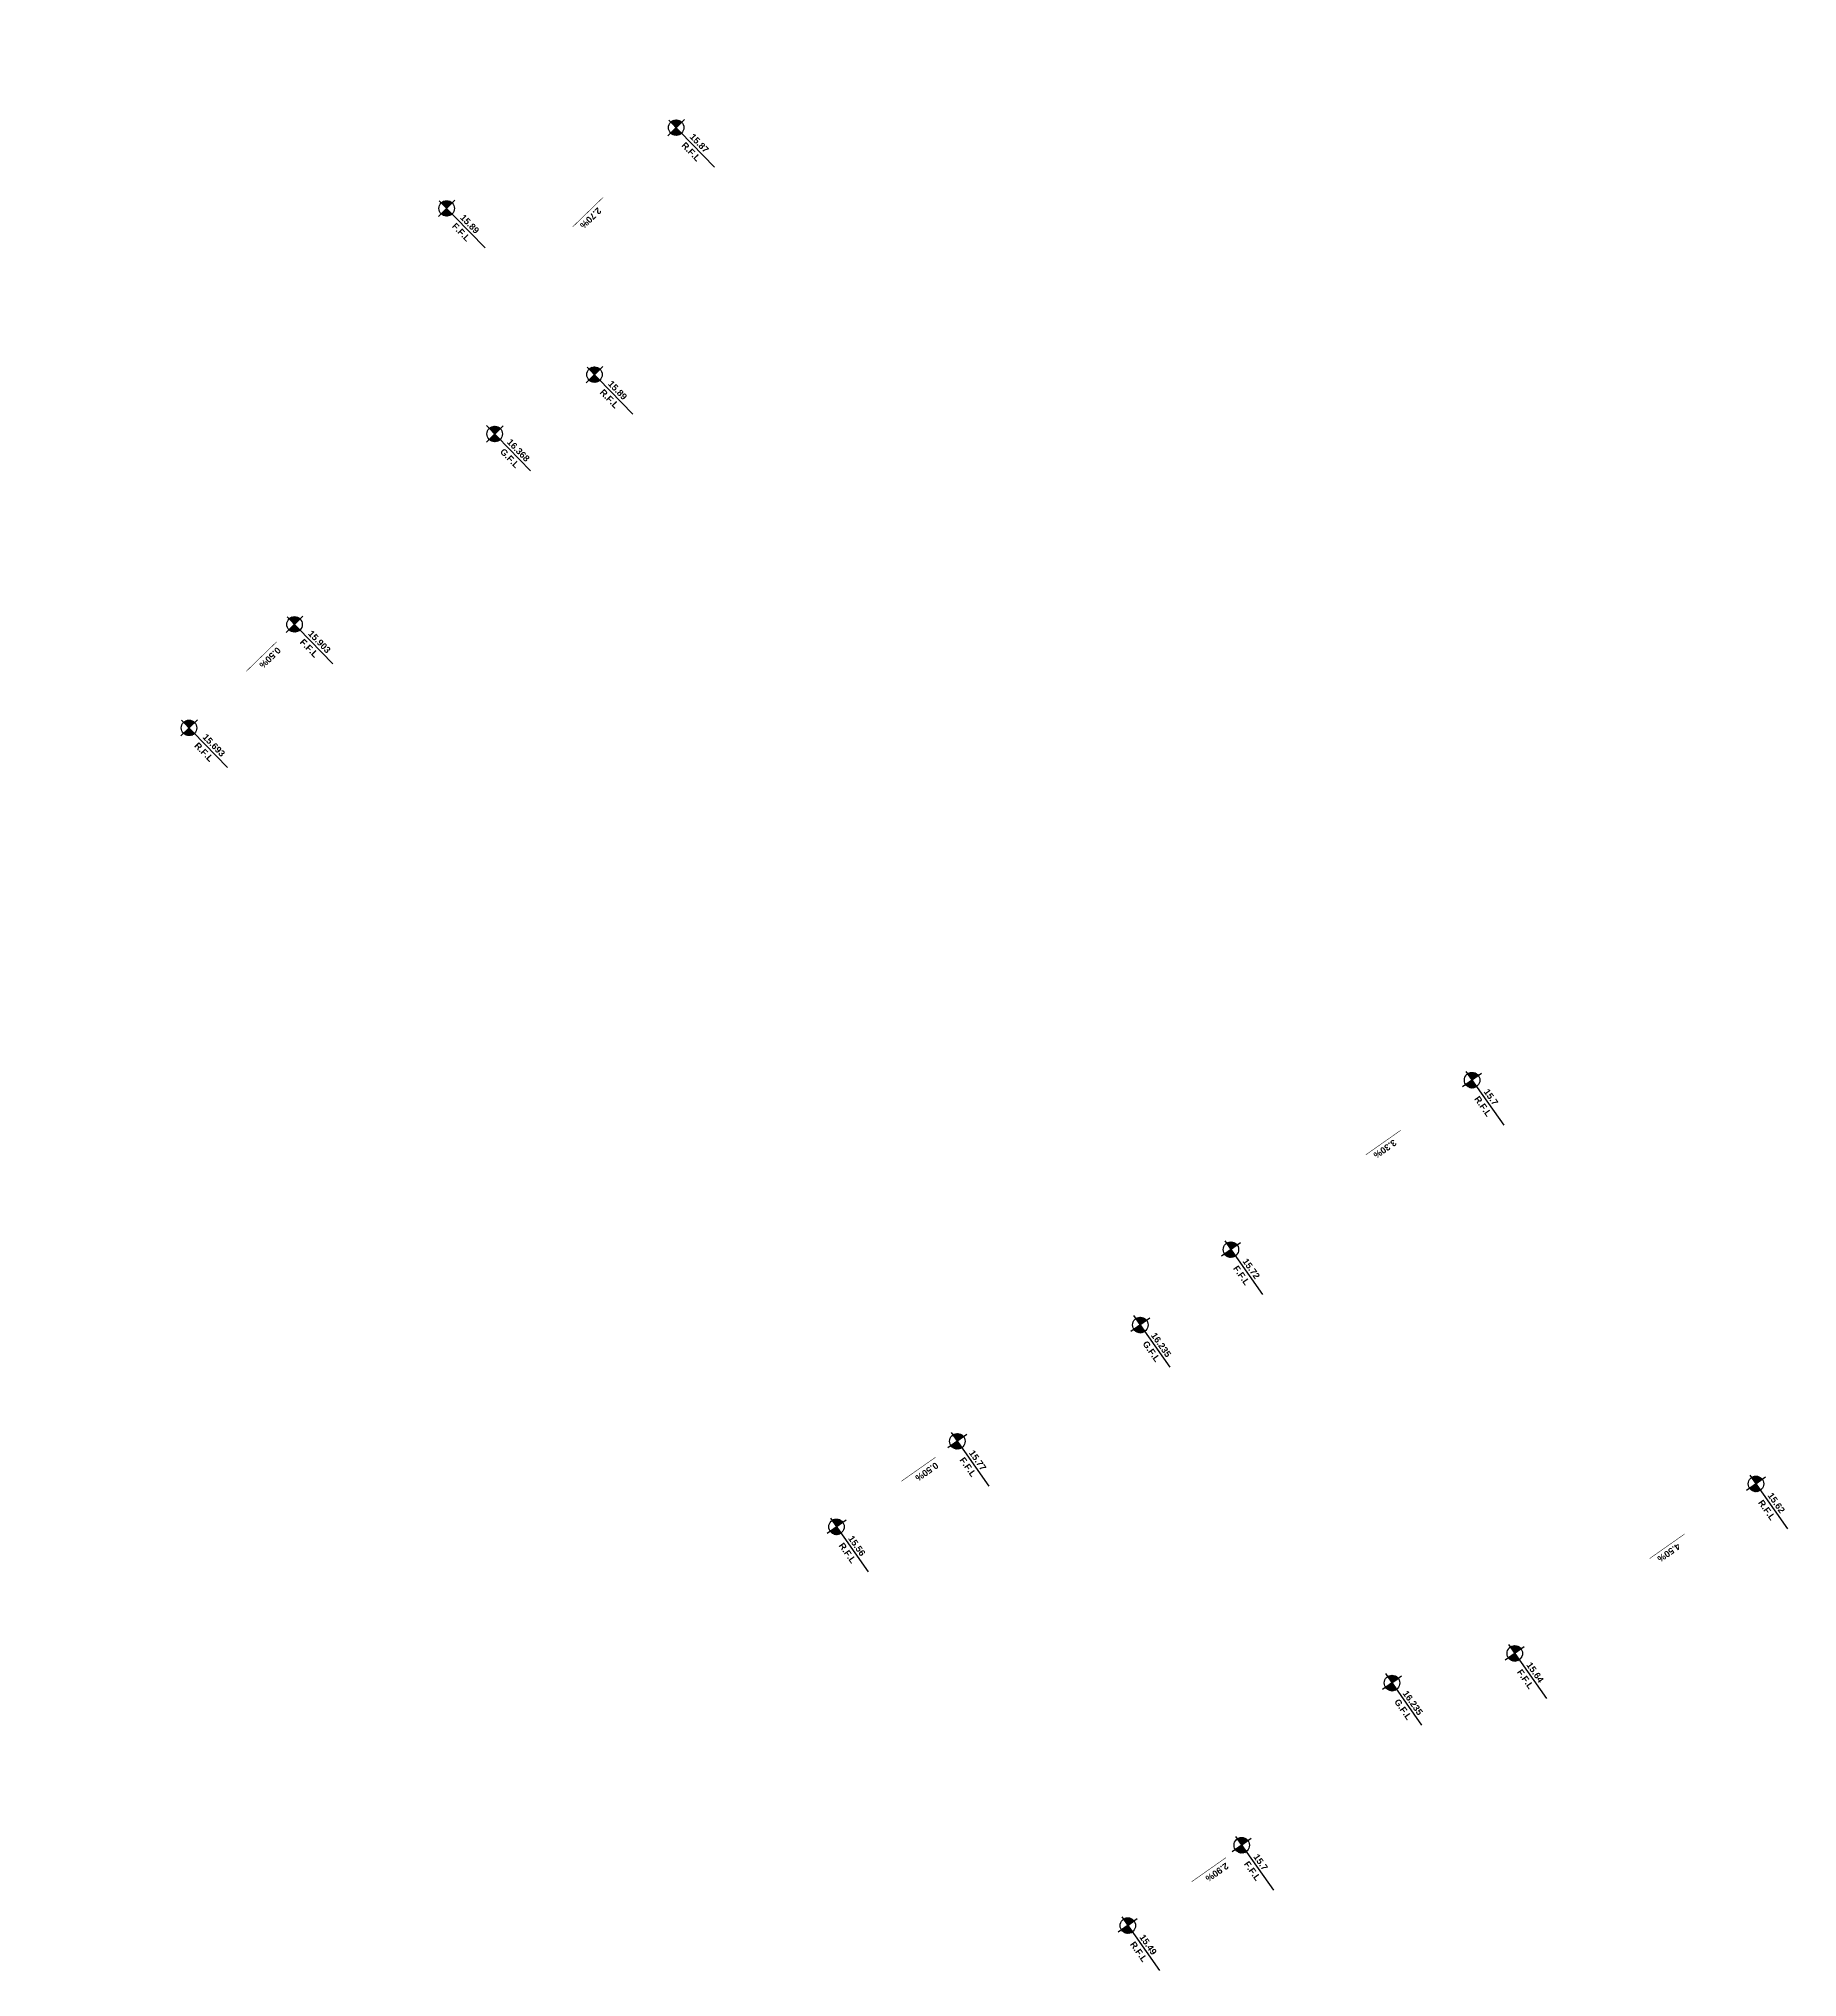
# Model space of a CAD drawing. Extents: x 406735 to 407516, y 2905844 to 2906372.
# Drawn here: x 407379.4 to 407447.7, y 2906187.6 to 2906262.8 of the extents above; entities that cross this region are included whole.
import ezdxf
from ezdxf.enums import TextEntityAlignment as Align

# ---------------------------------------------------------------- set-up
doc = ezdxf.new("R2010")
doc.units = 0
doc.layers.add('L-ANNO-TEXT', color=50, linetype='Continuous')
doc.styles.add('DIM-2_$0$DIM&GRADING 44$0$EN-SB', font='swissb.ttf')
pattern_1 = [(270, (-3.503584, 30.61439), (0.01875, -2e-18), [])]
pattern_2 = [(270, (-7.463104, 22.042889), (0.01875, -2e-18), [])]
pattern_3 = [(270, (-6e-11, 6.555696), (0.01875, -2e-18), [])]
pattern_4 = [(270, (0.027453, 0.820102), (0.01875, -2e-18), [])]
pattern_5 = [(270, (0.11373, 17.277244), (0.01875, -2e-18), [])]
pattern_6 = [(270, (1.161896, 21.658247), (0.01875, -2e-18), [])]
pattern_7 = [(270, (0, 30.090276), (0.01875, -2e-18), [])]
pattern_8 = [(270, (0, 18.650001), (0.01875, -2e-18), [])]
pattern_9 = [(270, (3e-10, 5.7), (0.01875, -2e-18), [])]
pattern_10 = [(270, (0.008634, 0.28893), (0.01875, -2e-18), [])]
pattern_11 = [(270, (-1.797784, 14.09182), (0.01875, -2e-18), [])]
pattern_12 = [(270, (-0.01875, 5.687249), (0.01875, -2e-18), [])]
pattern_13 = [(270, (0, -0.057317), (0.01875, -2e-18), [])]
pattern_14 = [(270, (0.37089, 14.09182), (0.01875, -2e-18), [])]

# ---------------------------------------------------------------- blocks, each defined once
blk = doc.blocks.new('*U58')
h = blk.add_hatch()
h.set_pattern_fill('ANSI31', color=256, scale=0.15, angle=225, style=0)
h.set_pattern_definition(pattern_1)
edge = h.paths.add_edge_path()
edge.add_line((-3.804, 30.614), (-3.504, 30.614))
edge.add_line((-3.504, 30.614), (-3.504, 30.914))
edge.add_ellipse((-3.504, 30.614), major_axis=(-0.212, -0.212), ratio=1, start_angle=225, end_angle=315)
h = blk.add_hatch()
h.set_pattern_fill('ANSI31', color=256, scale=0.15, angle=225, style=0)
h.set_pattern_definition(pattern_1)
edge = h.paths.add_edge_path()
edge.add_ellipse((-3.504, 30.614), major_axis=(-0.212, -0.212), ratio=1, start_angle=45, end_angle=135)
edge.add_line((-3.204, 30.614), (-3.504, 30.614))
edge.add_line((-3.504, 30.614), (-3.504, 30.314))
h = blk.add_hatch()
h.set_pattern_fill('ANSI31', color=256, scale=0.15, angle=225, style=0)
h.set_pattern_definition(pattern_2)
edge = h.paths.add_edge_path()
edge.add_line((-7.763, 22.043), (-7.463, 22.043))
edge.add_line((-7.463, 22.043), (-7.463, 22.343))
edge.add_ellipse((-7.463, 22.043), major_axis=(-0.212, -0.212), ratio=1, start_angle=225, end_angle=315)
h = blk.add_hatch()
h.set_pattern_fill('ANSI31', color=256, scale=0.15, angle=225, style=0)
h.set_pattern_definition(pattern_2)
edge = h.paths.add_edge_path()
edge.add_ellipse((-7.463, 22.043), major_axis=(-0.212, -0.212), ratio=1, start_angle=45, end_angle=135)
edge.add_line((-7.163, 22.043), (-7.463, 22.043))
edge.add_line((-7.463, 22.043), (-7.463, 21.743))
h = blk.add_hatch()
h.set_pattern_fill('ANSI31', color=256, scale=0.15, angle=225, style=0)
h.set_pattern_definition(pattern_6)
edge = h.paths.add_edge_path()
edge.add_line((0.862, 21.658), (1.162, 21.658))
edge.add_line((1.162, 21.658), (1.162, 21.958))
edge.add_ellipse((1.162, 21.658), major_axis=(-0.212, -0.212), ratio=1, start_angle=225, end_angle=315)
h = blk.add_hatch()
h.set_pattern_fill('ANSI31', color=256, scale=0.15, angle=225, style=0)
h.set_pattern_definition(pattern_6)
edge = h.paths.add_edge_path()
edge.add_ellipse((1.162, 21.658), major_axis=(-0.212, -0.212), ratio=1, start_angle=45, end_angle=135)
edge.add_line((1.462, 21.658), (1.162, 21.658))
edge.add_line((1.162, 21.658), (1.162, 21.358))
h = blk.add_hatch()
h.set_pattern_fill('ANSI31', color=256, scale=0.15, angle=225, style=0)
h.set_pattern_definition(pattern_5)
edge = h.paths.add_edge_path()
edge.add_line((-0.186, 17.277), (0.114, 17.277))
edge.add_line((0.114, 17.277), (0.114, 17.577))
edge.add_ellipse((0.114, 17.277), major_axis=(-0.212, -0.212), ratio=1, start_angle=225, end_angle=315)
h = blk.add_hatch()
h.set_pattern_fill('ANSI31', color=256, scale=0.15, angle=225, style=0)
h.set_pattern_definition(pattern_5)
edge = h.paths.add_edge_path()
edge.add_ellipse((0.114, 17.277), major_axis=(-0.212, -0.212), ratio=1, start_angle=45, end_angle=135)
edge.add_line((0.414, 17.277), (0.114, 17.277))
edge.add_line((0.114, 17.277), (0.114, 16.977))
h = blk.add_hatch()
h.set_pattern_fill('ANSI31', color=256, scale=0.15, angle=225, style=0)
h.set_pattern_definition(pattern_3)
edge = h.paths.add_edge_path()
edge.add_line((-0.3, 6.556), (0, 6.556))
edge.add_line((0, 6.556), (0, 6.856))
edge.add_ellipse((0, 6.556), major_axis=(-0.212, -0.212), ratio=1, start_angle=225, end_angle=315)
h = blk.add_hatch()
h.set_pattern_fill('ANSI31', color=256, scale=0.15, angle=225, style=0)
h.set_pattern_definition(pattern_3)
edge = h.paths.add_edge_path()
edge.add_ellipse((0, 6.556), major_axis=(-0.212, -0.212), ratio=1, start_angle=45, end_angle=135)
edge.add_line((0.3, 6.556), (0, 6.556))
edge.add_line((0, 6.556), (0, 6.256))
h = blk.add_hatch()
h.set_pattern_fill('ANSI31', color=256, scale=0.15, angle=225, style=0)
h.set_pattern_definition(pattern_4)
edge = h.paths.add_edge_path()
edge.add_line((-0.273, 0.82), (0.027, 0.82))
edge.add_line((0.027, 0.82), (0.027, 1.12))
edge.add_ellipse((0.027, 0.82), major_axis=(-0.212, -0.212), ratio=1, start_angle=225, end_angle=315)
h = blk.add_hatch()
h.set_pattern_fill('ANSI31', color=256, scale=0.15, angle=225, style=0)
h.set_pattern_definition(pattern_4)
edge = h.paths.add_edge_path()
edge.add_ellipse((0.027, 0.82), major_axis=(-0.212, -0.212), ratio=1, start_angle=45, end_angle=135)
edge.add_line((0.327, 0.82), (0.027, 0.82))
edge.add_line((0.027, 0.82), (0.027, 0.52))
for p, q in [((-3.504, 31.064, 0), (-3.504, 30.164, 0)), ((-3.916, 30.614, 0), (-1.369, 30.614, 0)), ((-7.876, 22.043, 0), (-5.328, 22.043, 0)), ((-7.463, 22.493, 0), (-7.463, 21.593, 0)), ((1.162, 22.108, 0), (1.162, 21.208, 0)), ((0.749, 21.658, 0), (3.297, 21.658, 0)), ((0.114, 17.727, 0), (0.114, 16.827, 0)), ((-0.336, 17.277, 0), (2.108, 17.277, 0)), ((0, 7.006, 0), (0, 6.106, 0)), ((-0.413, 6.556, 0), (2.135, 6.556, 0)), ((-0.385, 0.82, 0), (2.162, 0.82, 0)), ((0.027, 1.27, 0), (0.027, 0.37, 0))]:
    blk.add_line(p, q)
at = {"elevation": 0}
for points in [[(-3.54, 25.054, 0.02, 0.02, 0), (-3.54, 26.341, 0.1, 0, 0), (-3.54, 26.725, 0, 0, 0)], [(0, 5.583, 0.02, 0.02, 0), (0, 4.296, 0.1, 0, 0), (0, 3.912, 0, 0, 0)]]:
    blk.add_lwpolyline(points, format="xyseb", dxfattribs=at)
for centre in [(-3.504, 30.614, 0), (-7.463, 22.043, 0), (1.162, 21.658, 0), (0.114, 17.277, 0), (0, 6.556, 0), (0.027, 0.82, 0)]:
    blk.add_circle(centre, 0.3)
at = {"layer": 'L-ANNO-TEXT', "char_height": 0.25, "attachment_point": 1, "style": 'DIM-2_$0$DIM&GRADING 44$0$EN-SB'}
for s, insert in [('R.F.L', (-2.865, 30.503)), ('F.F.L', (-6.824, 21.932)), ('R.F.L', (1.801, 21.547)), ('G.F.L', (0.752, 17.166)), ('F.F.L', (0.639, 6.445)), ('R.F.L', (0.666, 0.709))]:
    blk.add_mtext_dynamic_manual_height_columns(s, width=0.67373, gutter_width=12.5, heights=[0], dxfattribs=dict(at, insert=insert))
at = {"layer": 'L-ANNO-TEXT', "style": 'DIM-2_$0$DIM&GRADING 44$0$EN-SB'}
for tag, p in [('L7', (-2.881, 30.711, 0)), ('L6', (-6.841, 22.14, 0)), ('DUP_B_D', (1.784, 21.755, 0)), ('L2', (0.622, 6.653, 0)), ('L1', (0.65, 0.917, 0))]:
    blk.add_attdef(tag, p, '', height=0.25, rotation=360, dxfattribs=at)
for tag, p in [('L5', (-3.42, 25.294, 0)), ('L3', (0.142, 4.478, 0))]:
    blk.add_attdef(tag, text='', height=0.25, rotation=270, dxfattribs=at).set_placement(p, align=Align.RIGHT)
at = {"layer": 'L-ANNO-TEXT', "style": 'DIM-2_$0$DIM&GRADING 44$0$EN-SB', "flags": 8}
blk.add_attdef('L4', (0.675, 17.37, 0), '', height=0.25, rotation=0, dxfattribs=at)
blk = doc.blocks.new('*U57')
h = blk.add_hatch()
h.set_pattern_fill('ANSI31', color=256, scale=0.15, angle=225, style=0)
h.set_pattern_definition(pattern_7)
edge = h.paths.add_edge_path()
edge.add_line((-0.3, 30.09), (0, 30.09))
edge.add_line((0, 30.09), (0, 30.39))
edge.add_ellipse((0, 30.09), major_axis=(-0.212, -0.212), ratio=1, start_angle=225, end_angle=315)
h = blk.add_hatch()
h.set_pattern_fill('ANSI31', color=256, scale=0.15, angle=225, style=0)
h.set_pattern_definition(pattern_7)
edge = h.paths.add_edge_path()
edge.add_ellipse((0, 30.09), major_axis=(-0.212, -0.212), ratio=1, start_angle=45, end_angle=135)
edge.add_line((0.3, 30.09), (0, 30.09))
edge.add_line((0, 30.09), (0, 29.79))
h = blk.add_hatch()
h.set_pattern_fill('ANSI31', color=256, scale=0.15, angle=225, style=0)
h.set_pattern_definition(pattern_8)
edge = h.paths.add_edge_path()
edge.add_line((-0.3, 18.65), (0, 18.65))
edge.add_line((0, 18.65), (0, 18.95))
edge.add_ellipse((0, 18.65), major_axis=(-0.212, -0.212), ratio=1, start_angle=225, end_angle=315)
h = blk.add_hatch()
h.set_pattern_fill('ANSI31', color=256, scale=0.15, angle=225, style=0)
h.set_pattern_definition(pattern_8)
edge = h.paths.add_edge_path()
edge.add_ellipse((0, 18.65), major_axis=(-0.212, -0.212), ratio=1, start_angle=45, end_angle=135)
edge.add_line((0.3, 18.65), (0, 18.65))
edge.add_line((0, 18.65), (0, 18.35))
h = blk.add_hatch()
h.set_pattern_fill('ANSI31', color=256, scale=0.15, angle=225, style=0)
h.set_pattern_definition(pattern_11)
edge = h.paths.add_edge_path()
edge.add_line((-2.098, 14.092), (-1.798, 14.092))
edge.add_line((-1.798, 14.092), (-1.798, 14.392))
edge.add_ellipse((-1.798, 14.092), major_axis=(-0.212, -0.212), ratio=1, start_angle=225, end_angle=315)
h = blk.add_hatch()
h.set_pattern_fill('ANSI31', color=256, scale=0.15, angle=225, style=0)
h.set_pattern_definition(pattern_11)
edge = h.paths.add_edge_path()
edge.add_ellipse((-1.798, 14.092), major_axis=(-0.212, -0.212), ratio=1, start_angle=45, end_angle=135)
edge.add_line((-1.498, 14.092), (-1.798, 14.092))
edge.add_line((-1.798, 14.092), (-1.798, 13.792))
h = blk.add_hatch()
h.set_pattern_fill('ANSI31', color=256, scale=0.15, angle=225, style=0)
h.set_pattern_definition(pattern_9)
edge = h.paths.add_edge_path()
edge.add_line((-0.3, 5.7), (0, 5.7))
edge.add_line((0, 5.7), (0, 6))
edge.add_ellipse((0, 5.7), major_axis=(-0.212, -0.212), ratio=1, start_angle=225, end_angle=315)
h = blk.add_hatch()
h.set_pattern_fill('ANSI31', color=256, scale=0.15, angle=225, style=0)
h.set_pattern_definition(pattern_9)
edge = h.paths.add_edge_path()
edge.add_ellipse((0, 5.7), major_axis=(-0.212, -0.212), ratio=1, start_angle=45, end_angle=135)
edge.add_line((0.3, 5.7), (0, 5.7))
edge.add_line((0, 5.7), (0, 5.4))
h = blk.add_hatch()
h.set_pattern_fill('ANSI31', color=256, scale=0.15, angle=225, style=0)
h.set_pattern_definition(pattern_10)
edge = h.paths.add_edge_path()
edge.add_line((-0.291, 0.289), (0.009, 0.289))
edge.add_line((0.009, 0.289), (0.009, 0.589))
edge.add_ellipse((0.009, 0.289), major_axis=(-0.212, -0.212), ratio=1, start_angle=225, end_angle=315)
h = blk.add_hatch()
h.set_pattern_fill('ANSI31', color=256, scale=0.15, angle=225, style=0)
h.set_pattern_definition(pattern_10)
edge = h.paths.add_edge_path()
edge.add_ellipse((0.009, 0.289), major_axis=(-0.212, -0.212), ratio=1, start_angle=45, end_angle=135)
edge.add_line((0.309, 0.289), (0.009, 0.289))
edge.add_line((0.009, 0.289), (0.009, -0.011))
for p, q in [((0, 30.54, 0), (0, 29.64, 0)), ((-0.413, 30.09, 0), (2.135, 30.09, 0)), ((0, 19.1, 0), (0, 18.2, 0)), ((-0.413, 18.65, 0), (2.135, 18.65, 0)), ((-1.798, 14.542, 0), (-1.798, 13.642, 0)), ((-2.248, 14.092, 0), (0.197, 14.092, 0)), ((0, 6.15, 0), (0, 5.25, 0)), ((-0.413, 5.7, 0), (2.135, 5.7, 0)), ((-0.404, 0.289, 0), (2.144, 0.289, 0)), ((0.009, 0.739, 0), (0.009, -0.161, 0))]:
    blk.add_line(p, q)
at = {"elevation": 0}
for points in [[(0, 25.054, 0.02, 0.02, 0), (0, 26.341, 0.1, 0, 0), (0, 26.725, 0, 0, 0)], [(0.042, 4.922, 0.02, 0.02, 0), (0.042, 3.635, 0.1, 0, 0), (0.042, 3.251, 0, 0, 0)]]:
    blk.add_lwpolyline(points, format="xyseb", dxfattribs=at)
for centre in [(0, 30.09, 0), (0, 18.65, 0), (-1.798, 14.092, 0), (0, 5.7, 0), (0.009, 0.289, 0)]:
    blk.add_circle(centre, 0.3)
at = {"layer": 'L-ANNO-TEXT', "char_height": 0.25, "attachment_point": 1, "style": 'DIM-2_$0$DIM&GRADING 44$0$EN-SB'}
for s, insert in [('R.F.L', (0.639, 29.979)), ('F.F.L', (0.639, 18.539)), ('G.F.L', (-1.159, 13.981)), ('F.F.L', (0.639, 5.589)), ('R.F.L', (0.647, 0.178))]:
    blk.add_mtext_dynamic_manual_height_columns(s, width=0.67373, gutter_width=12.5, heights=[0], dxfattribs=dict(at, insert=insert))
at = {"layer": 'L-ANNO-TEXT', "style": 'DIM-2_$0$DIM&GRADING 44$0$EN-SB'}
for tag, p in [('L7', (0.622, 30.187, 0)), ('L6', (0.622, 18.747, 0)), ('L2', (0.622, 5.797, 0)), ('L1', (0.631, 0.386, 0))]:
    blk.add_attdef(tag, p, '', height=0.25, rotation=360, dxfattribs=at)
for tag, p in [('L5', (0.12, 25.294, 0)), ('L3', (0.184, 3.817, 0))]:
    blk.add_attdef(tag, text='', height=0.25, rotation=270, dxfattribs=at).set_placement(p, align=Align.RIGHT)
at = {"layer": 'L-ANNO-TEXT', "style": 'DIM-2_$0$DIM&GRADING 44$0$EN-SB', "flags": 8}
blk.add_attdef('L4', (-1.237, 14.184, 0), '', height=0.25, rotation=0, dxfattribs=at)
blk = doc.blocks.new('*U56')
h = blk.add_hatch()
h.set_pattern_fill('ANSI31', color=256, scale=0.15, angle=225, style=0)
h.set_pattern_definition(pattern_7)
edge = h.paths.add_edge_path()
edge.add_line((-0.3, 30.09), (0, 30.09))
edge.add_line((0, 30.09), (0, 30.39))
edge.add_ellipse((0, 30.09), major_axis=(-0.212, -0.212), ratio=1, start_angle=225, end_angle=315)
h = blk.add_hatch()
h.set_pattern_fill('ANSI31', color=256, scale=0.15, angle=225, style=0)
h.set_pattern_definition(pattern_7)
edge = h.paths.add_edge_path()
edge.add_ellipse((0, 30.09), major_axis=(-0.212, -0.212), ratio=1, start_angle=45, end_angle=135)
edge.add_line((0.3, 30.09), (0, 30.09))
edge.add_line((0, 30.09), (0, 29.79))
h = blk.add_hatch()
h.set_pattern_fill('ANSI31', color=256, scale=0.15, angle=225, style=0)
h.set_pattern_definition(pattern_8)
edge = h.paths.add_edge_path()
edge.add_line((-0.3, 18.65), (0, 18.65))
edge.add_line((0, 18.65), (0, 18.95))
edge.add_ellipse((0, 18.65), major_axis=(-0.212, -0.212), ratio=1, start_angle=225, end_angle=315)
h = blk.add_hatch()
h.set_pattern_fill('ANSI31', color=256, scale=0.15, angle=225, style=0)
h.set_pattern_definition(pattern_8)
edge = h.paths.add_edge_path()
edge.add_ellipse((0, 18.65), major_axis=(-0.212, -0.212), ratio=1, start_angle=45, end_angle=135)
edge.add_line((0.3, 18.65), (0, 18.65))
edge.add_line((0, 18.65), (0, 18.35))
h = blk.add_hatch()
h.set_pattern_fill('ANSI31', color=256, scale=0.15, angle=225, style=0)
h.set_pattern_definition(pattern_14)
edge = h.paths.add_edge_path()
edge.add_line((0.071, 14.092), (0.371, 14.092))
edge.add_line((0.371, 14.092), (0.371, 14.392))
edge.add_ellipse((0.371, 14.092), major_axis=(-0.212, -0.212), ratio=1, start_angle=225, end_angle=315)
h = blk.add_hatch()
h.set_pattern_fill('ANSI31', color=256, scale=0.15, angle=225, style=0)
h.set_pattern_definition(pattern_14)
edge = h.paths.add_edge_path()
edge.add_ellipse((0.371, 14.092), major_axis=(-0.212, -0.212), ratio=1, start_angle=45, end_angle=135)
edge.add_line((0.671, 14.092), (0.371, 14.092))
edge.add_line((0.371, 14.092), (0.371, 13.792))
h = blk.add_hatch()
h.set_pattern_fill('ANSI31', color=256, scale=0.15, angle=225, style=0)
h.set_pattern_definition(pattern_12)
edge = h.paths.add_edge_path()
edge.add_line((-0.319, 5.687), (-0.019, 5.687))
edge.add_line((-0.019, 5.687), (-0.019, 5.987))
edge.add_ellipse((-0.019, 5.687), major_axis=(-0.212, -0.212), ratio=1, start_angle=225, end_angle=315)
h = blk.add_hatch()
h.set_pattern_fill('ANSI31', color=256, scale=0.15, angle=225, style=0)
h.set_pattern_definition(pattern_12)
edge = h.paths.add_edge_path()
edge.add_ellipse((-0.019, 5.687), major_axis=(-0.212, -0.212), ratio=1, start_angle=45, end_angle=135)
edge.add_line((0.281, 5.687), (-0.019, 5.687))
edge.add_line((-0.019, 5.687), (-0.019, 5.387))
h = blk.add_hatch()
h.set_pattern_fill('ANSI31', color=256, scale=0.15, angle=225, style=0)
h.set_pattern_definition(pattern_13)
edge = h.paths.add_edge_path()
edge.add_line((-0.3, -0.057), (0, -0.057))
edge.add_line((0, -0.057), (0, 0.243))
edge.add_ellipse((0, -0.057), major_axis=(-0.212, -0.212), ratio=1, start_angle=225, end_angle=315)
h = blk.add_hatch()
h.set_pattern_fill('ANSI31', color=256, scale=0.15, angle=225, style=0)
h.set_pattern_definition(pattern_13)
edge = h.paths.add_edge_path()
edge.add_ellipse((0, -0.057), major_axis=(-0.212, -0.212), ratio=1, start_angle=45, end_angle=135)
edge.add_line((0.3, -0.057), (0, -0.057))
edge.add_line((0, -0.057), (0, -0.357))
for p, q in [((0, 30.54, 0), (0, 29.64, 0)), ((-0.413, 30.09, 0), (2.135, 30.09, 0)), ((0, 19.1, 0), (0, 18.2, 0)), ((-0.413, 18.65, 0), (2.135, 18.65, 0)), ((0.371, 14.542, 0), (0.371, 13.642, 0)), ((-0.079, 14.092, 0), (2.366, 14.092, 0)), ((-0.019, 6.137, 0), (-0.019, 5.237, 0)), ((-0.431, 5.687, 0), (2.116, 5.687, 0)), ((0, 0.393, 0), (0, -0.507, 0)), ((-0.413, -0.057, 0), (2.135, -0.057, 0))]:
    blk.add_line(p, q)
at = {"elevation": 0}
for points in [[(0, 25.054, 0.02, 0.02, 0), (0, 26.341, 0.1, 0, 0), (0, 26.725, 0, 0, 0)], [(0.002, 4.649, 0.02, 0.02, 0), (0.002, 3.362, 0.1, 0, 0), (0.002, 2.978, 0, 0, 0)]]:
    blk.add_lwpolyline(points, format="xyseb", dxfattribs=at)
for centre in [(0, 30.09, 0), (0, 18.65, 0), (0.371, 14.092, 0), (-0.019, 5.687, 0), (0, -0.057, 0)]:
    blk.add_circle(centre, 0.3)
at = {"layer": 'L-ANNO-TEXT', "char_height": 0.25, "attachment_point": 1, "style": 'DIM-2_$0$DIM&GRADING 44$0$EN-SB'}
for s, insert in [('R.F.L', (0.639, 29.979)), ('F.F.L', (0.639, 18.539)), ('G.F.L', (1.01, 13.981)), ('F.F.L', (0.62, 5.576)), ('R.F.L', (0.639, -0.168))]:
    blk.add_mtext_dynamic_manual_height_columns(s, width=0.67373, gutter_width=12.5, heights=[0], dxfattribs=dict(at, insert=insert))
at = {"layer": 'L-ANNO-TEXT', "style": 'DIM-2_$0$DIM&GRADING 44$0$EN-SB'}
for tag, p in [('L7', (0.622, 30.187, 0)), ('L6', (0.622, 18.747, 0)), ('L2', (0.604, 5.784, 0)), ('L1', (0.622, 0.04, 0))]:
    blk.add_attdef(tag, p, '', height=0.25, rotation=360, dxfattribs=at)
for tag, p in [('L5', (0.12, 25.294, 0)), ('L3', (0.144, 3.544, 0))]:
    blk.add_attdef(tag, text='', height=0.25, rotation=270, dxfattribs=at).set_placement(p, align=Align.RIGHT)
at = {"layer": 'L-ANNO-TEXT', "style": 'DIM-2_$0$DIM&GRADING 44$0$EN-SB', "flags": 8}
blk.add_attdef('L4', (0.932, 14.184, 0), '', height=0.25, rotation=0, dxfattribs=at)

msp = doc.modelspace()

# ---------------------------------------------------------------- block references
ref = msp.add_blockref('*U58', (407384.653, 2906235.523), dxfattribs=dict(rotation=314.1896451568628))
ref.add_attrib('L5', '2.70%', dxfattribs={"layer": 'L-ANNO-TEXT', "height": 0.25, "rotation": 224.18965, "style": 'DIM-2_$0$DIM&GRADING 44$0$EN-SB', "flags": 8}).set_placement((407400.405, 2906255.606, 0), align=Align.RIGHT)
ref.add_attrib('L1', '15.693', (407385.763, 2906235.697, 0), dxfattribs={"layer": 'L-ANNO-TEXT', "height": 0.25, "rotation": 314.18964, "style": 'DIM-2_$0$DIM&GRADING 44$0$EN-SB'})
ref.add_attrib('L2', '15.903', (407389.857, 2906239.714, 0), dxfattribs={"layer": 'L-ANNO-TEXT', "height": 0.25, "rotation": 314.18964, "style": 'DIM-2_$0$DIM&GRADING 44$0$EN-SB'})
ref.add_attrib('L4', '16.368', (407397.578, 2906247.147, 0), dxfattribs={"layer": 'L-ANNO-TEXT', "height": 0.25, "rotation": 314.18965, "style": 'DIM-2_$0$DIM&GRADING 44$0$EN-SB'})
ref.add_attrib('L3', '0.50%', dxfattribs={"layer": 'L-ANNO-TEXT', "height": 0.25, "rotation": 224.18965, "style": 'DIM-2_$0$DIM&GRADING 44$0$EN-SB'}).set_placement((407387.962, 2906238.542, 0), align=Align.RIGHT)
ref.add_attrib('L6', '15.89', (407395.76, 2906255.861, 0), dxfattribs={"layer": 'L-ANNO-TEXT', "height": 0.25, "rotation": 314.18964, "style": 'DIM-2_$0$DIM&GRADING 44$0$EN-SB'})
ref.add_attrib('L7', '15.87', (407404.666, 2906258.996, 0), dxfattribs={"layer": 'L-ANNO-TEXT', "height": 0.25, "rotation": 314.18964, "style": 'DIM-2_$0$DIM&GRADING 44$0$EN-SB'})
ref.add_attrib('DUP_B_D', '15.89', (407401.496, 2906249.408, 0), dxfattribs={"layer": 'L-ANNO-TEXT', "height": 0.25, "rotation": 314.18964, "style": 'DIM-2_$0$DIM&GRADING 44$0$EN-SB'})
ref = msp.add_blockref('*U56', (407410.432, 2906205.1), dxfattribs=dict(rotation=305.1048175212676))
ref.add_attrib('L5', '3.30%', dxfattribs={"layer": 'L-ANNO-TEXT', "height": 0.25, "rotation": 215.10482, "style": 'DIM-2_$0$DIM&GRADING 44$0$EN-SB', "flags": 8}).set_placement((407431.193, 2906219.548, 0), align=Align.RIGHT)
ref.add_attrib('L1', '15.56', (407410.822, 2906204.613, 0), dxfattribs={"layer": 'L-ANNO-TEXT', "height": 0.25, "rotation": 305.10482, "style": 'DIM-2_$0$DIM&GRADING 44$0$EN-SB'})
ref.add_attrib('L2', '15.77', (407415.511, 2906207.932, 0), dxfattribs={"layer": 'L-ANNO-TEXT', "height": 0.25, "rotation": 305.10482, "style": 'DIM-2_$0$DIM&GRADING 44$0$EN-SB'})
ref.add_attrib('L4', '16.235', (407422.572, 2906212.495, 0), dxfattribs={"layer": 'L-ANNO-TEXT', "height": 0.25, "rotation": 305.10482, "style": 'DIM-2_$0$DIM&GRADING 44$0$EN-SB'})
ref.add_attrib('L3', '0.50%', dxfattribs={"layer": 'L-ANNO-TEXT', "height": 0.25, "rotation": 215.10482, "style": 'DIM-2_$0$DIM&GRADING 44$0$EN-SB'}).set_placement((407413.414, 2906207.019, 0), align=Align.RIGHT)
ref.add_attrib('L6', '15.72', (407426.127, 2906215.372, 0), dxfattribs={"layer": 'L-ANNO-TEXT', "height": 0.25, "rotation": 305.10482, "style": 'DIM-2_$0$DIM&GRADING 44$0$EN-SB'})
ref.add_attrib('L7', '15.7', (407435.486, 2906221.951, 0), dxfattribs={"layer": 'L-ANNO-TEXT', "height": 0.25, "rotation": 305.10482, "style": 'DIM-2_$0$DIM&GRADING 44$0$EN-SB'})
ref = msp.add_blockref('*U57', (407421.447, 2906189.429, 0), dxfattribs=dict(rotation=305.1048175151645))
ref.add_attrib('L5', '4.50%', dxfattribs={"layer": 'L-ANNO-TEXT', "height": 0.25, "rotation": 215.10482, "style": 'DIM-2_$0$DIM&GRADING 44$0$EN-SB', "flags": 8}).set_placement((407442.209, 2906203.877, 0), align=Align.RIGHT)
ref.add_attrib('L1', '15.49', (407422.126, 2906189.135, 0), dxfattribs={"layer": 'L-ANNO-TEXT', "height": 0.25, "rotation": 305.10482, "style": 'DIM-2_$0$DIM&GRADING 44$0$EN-SB'})
ref.add_attrib('L2', '15.7', (407426.548, 2906192.254, 0), dxfattribs={"layer": 'L-ANNO-TEXT', "height": 0.25, "rotation": 305.10482, "style": 'DIM-2_$0$DIM&GRADING 44$0$EN-SB'})
ref.add_attrib('L4', '16.235', (407432.34, 2906198.598, 0), dxfattribs={"layer": 'L-ANNO-TEXT', "height": 0.25, "rotation": 305.10482, "style": 'DIM-2_$0$DIM&GRADING 44$0$EN-SB'})
ref.add_attrib('L3', '2.90%', dxfattribs={"layer": 'L-ANNO-TEXT', "height": 0.25, "rotation": 215.10482, "style": 'DIM-2_$0$DIM&GRADING 44$0$EN-SB'}).set_placement((407424.676, 2906191.473, 0), align=Align.RIGHT)
ref.add_attrib('L6', '15.64', (407437.142, 2906199.701, 0), dxfattribs={"layer": 'L-ANNO-TEXT', "height": 0.25, "rotation": 305.10482, "style": 'DIM-2_$0$DIM&GRADING 44$0$EN-SB'})
ref.add_attrib('L7', '15.62', (407446.502, 2906206.28, 0), dxfattribs={"layer": 'L-ANNO-TEXT', "height": 0.25, "rotation": 305.10482, "style": 'DIM-2_$0$DIM&GRADING 44$0$EN-SB'})

doc.saveas('drawing.dxf')
